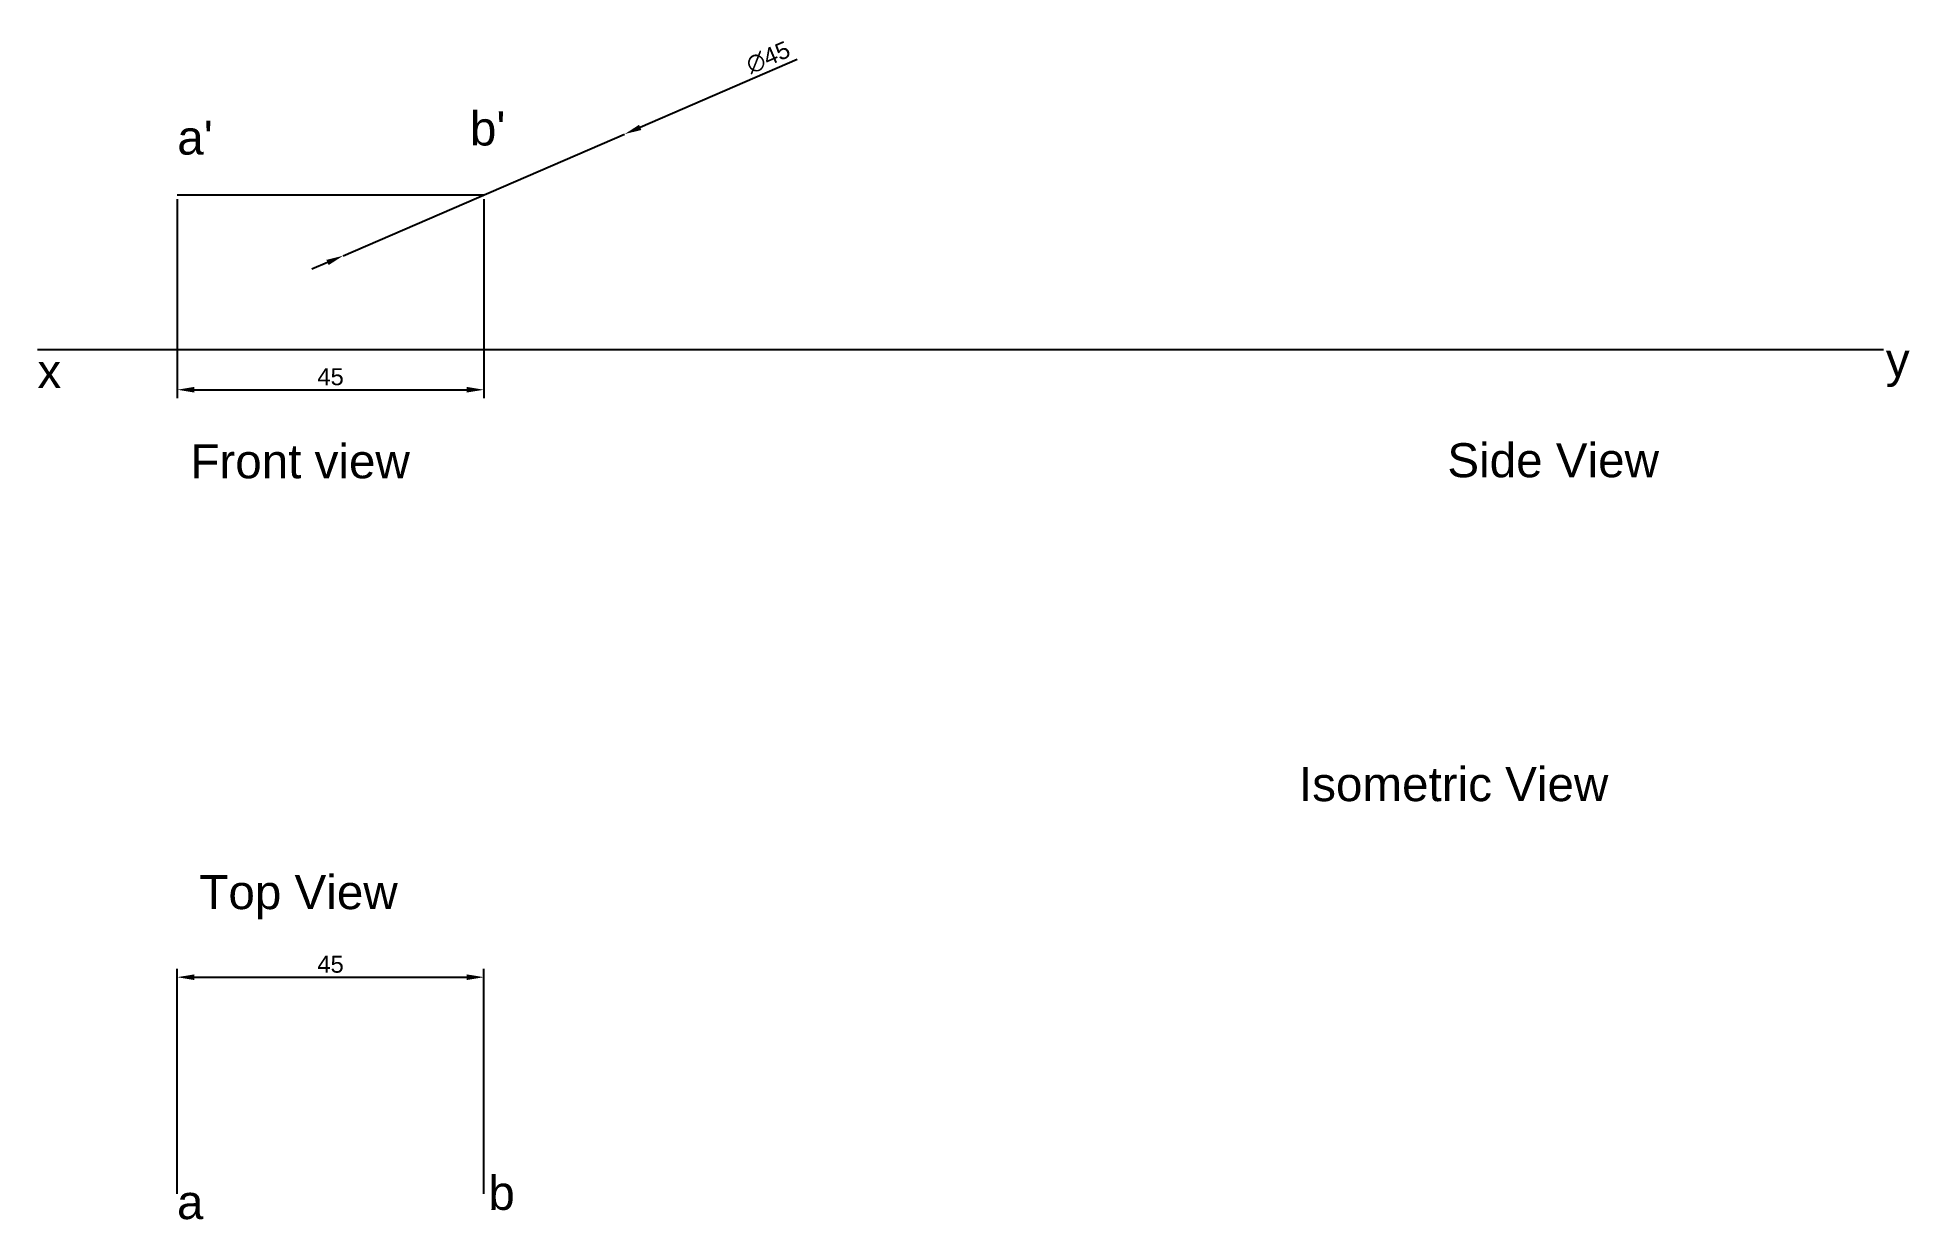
# Paper-space layout 'wk6_Q4a' of a CAD drawing. Header units: millimetres. Extents: x 14 to 288, y 29 to 203.
import ezdxf

# ---------------------------------------------------------------- set-up
doc = ezdxf.new("R2010")
doc.units = ezdxf.units.MM
doc.styles.get("Standard").update_dxf_attribs({"font": 'arial.ttf'})
doc.dimstyles.new('ISO-25', dxfattribs={"dimtxt": 2.5, "dimasz": 2.5, "dimexe": 1.25, "dimexo": 0.625, "dimtad": 1, "dimtxsty": 'Standard', "dimcen": 2.5, "dimadec": 0, "dimazin": 0, "dimtfac": 1, "dimtmove": 0, "dimatfit": 3, "dimfxl": 1, "dimarcsym": 0})

# ---------------------------------------------------------------- blocks, each defined once
blk = doc.blocks.new('*D26')
at = {"color": 0, "lineweight": -2, "transparency": 16777216}
for p, q in [((34.19, 178.78), (34.19, 149.55)), ((79.19, 178.78), (79.19, 149.55)), ((36.69, 150.8), (76.69, 150.8))]:
    blk.add_line(p, q, dxfattribs=at)
at = {"color": 0, "transparency": 16777216}
for points in [[(36.69, 151.22), (36.69, 150.39), (34.19, 150.8)], [(76.69, 151.22), (76.69, 150.39), (79.19, 150.8)]]:
    blk.add_solid(points, dxfattribs=at)
at = {"layer": 'Defpoints', "color": 0, "transparency": 16777216}
for p in [(34.19, 179.4), (79.19, 179.4), (79.19, 150.8)]:
    blk.add_point(p, dxfattribs=at)
at = {"color": 0, "transparency": 16777216, "insert": (56.69, 152.7), "char_height": 2.5, "attachment_point": 5}
blk.add_mtext('45', dxfattribs=at)
blk = doc.blocks.new('*D27')
at = {"color": 0, "lineweight": -2, "transparency": 16777216}
for p, q in [((125.19, 199.29), (102.14, 189.32)), ((58.54, 170.48), (99.85, 188.33)), ((56.24, 169.48), (53.95, 168.49))]:
    blk.add_line(p, q, dxfattribs=at)
at = {"color": 0, "transparency": 16777216}
for points in [[(101.97, 189.7), (102.31, 188.94), (99.85, 188.33)], [(56.08, 169.87), (56.41, 169.1), (58.54, 170.48)]]:
    blk.add_solid(points, dxfattribs=at)
at = {"layer": 'Defpoints', "color": 0, "transparency": 16777216}
for p in [(99.85, 188.33), (58.54, 170.48)]:
    blk.add_point(p, dxfattribs=at)
at = {"color": 0, "transparency": 16777216, "insert": (120.93, 199.59), "char_height": 2.5, "attachment_point": 5, "rotation": 23.3759}
blk.add_mtext('∅45', dxfattribs=at)
blk = doc.blocks.new('*D28')
at = {"color": 0, "lineweight": -2, "transparency": 16777216}
for p, q in [((34.19, 32.74), (34.19, 65.8)), ((36.69, 64.55), (76.69, 64.55)), ((79.19, 32.74), (79.19, 65.8))]:
    blk.add_line(p, q, dxfattribs=at)
at = {"color": 0, "transparency": 16777216}
for points in [[(36.69, 64.96), (36.69, 64.13), (34.19, 64.55)], [(76.69, 64.96), (76.69, 64.13), (79.19, 64.55)]]:
    blk.add_solid(points, dxfattribs=at)
at = {"layer": 'Defpoints', "color": 0, "transparency": 16777216}
for p in [(79.19, 64.55), (34.19, 32.11), (79.19, 32.11)]:
    blk.add_point(p, dxfattribs=at)
at = {"color": 0, "transparency": 16777216, "insert": (56.69, 66.44), "char_height": 2.5, "attachment_point": 5}
blk.add_mtext('45', dxfattribs=at)

psp = doc.layouts.new('wk6_Q4a')

# ---------------------------------------------------------------- linework, layer by layer
for p, q in [((34.192, 179.403), (79.192, 179.403)), ((13.667, 156.727), (284.654, 156.727))]:
    psp.add_line(p, q)

# ---------------------------------------------------------------- texts
for s, p in [("a'", (34.192, 185.327)), ("b'", (77.147, 186.666)), ('x', (13.666, 151.04)), ('y', (284.984, 152.69)), ('Front view', (36.111, 137.797)), ('Side View', (220.62, 137.952)), ('Isometric View', (198.836, 90.395)), ('Top View', (37.431, 74.54)), ('b', (79.855, 30.388)), ('a', (34.153, 29.034))]:
    psp.add_text(s, height=5).set_placement(p)

# ---------------------------------------------------------------- dimensions: what is measured, and where the dimension line sits
dim = psp.add_diameter_dim_2p(p1=(58.539, 170.476), p2=(99.845, 188.33), dimstyle='ISO-25', override={"dimlfac": -1})
dim.commit()
dim.dimension.update_dxf_attribs({"geometry": '*D27', "text_midpoint": (121.717, 197.784), "dimtype": 163})
dim = psp.add_linear_dim(base=(79.192, 150.804), p1=(34.192, 179.403), p2=(79.192, 179.403), dimstyle='ISO-25')
dim.commit()
dim.dimension.update_dxf_attribs({"geometry": '*D26', "text_midpoint": (56.692, 152.7)})
dim = psp.add_aligned_dim(p1=(34.192, 32.114), p2=(79.192, 32.114), distance=32.433, dimstyle='ISO-25', override={"dimlfac": -1})
dim.commit()
dim.dimension.update_dxf_attribs({"geometry": '*D28', "text_midpoint": (56.692, 66.444)})

doc.saveas('drawing.dxf')
